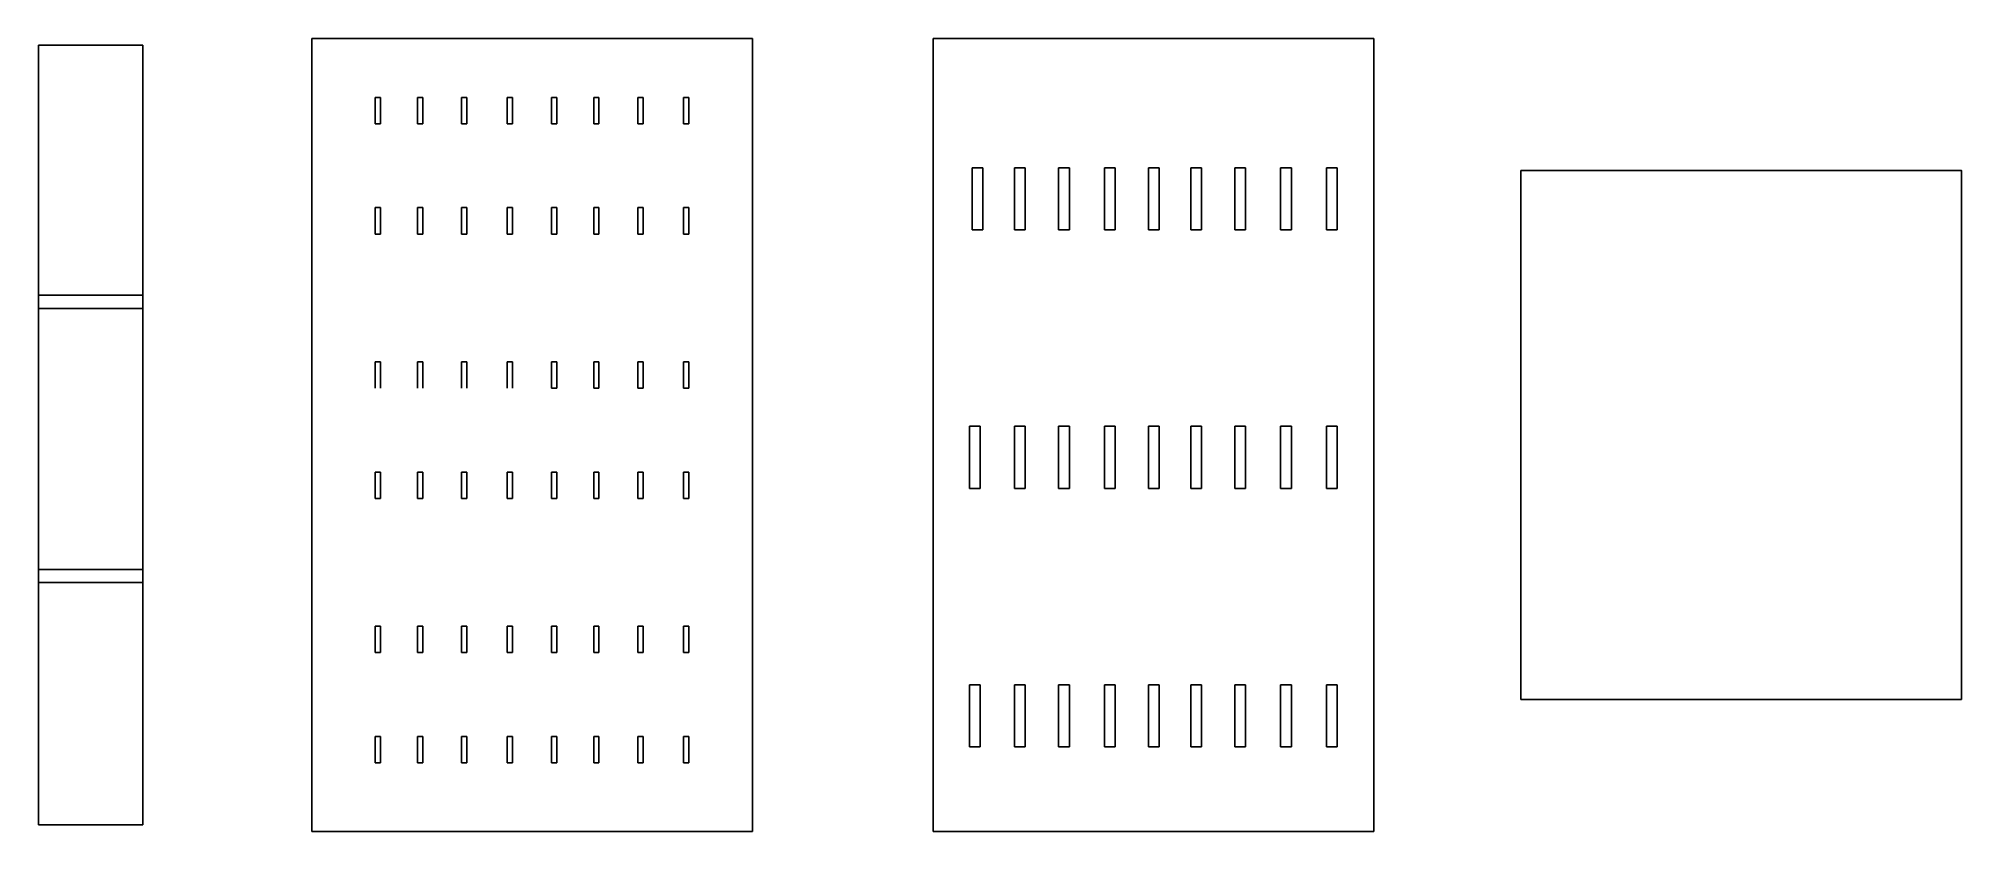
# Model space of a CAD drawing. Header units: millimetres. Extents: x -1325 to 857, y 0 to 900.
import ezdxf

# ---------------------------------------------------------------- set-up
doc = ezdxf.new("R2010")
doc.units = ezdxf.units.MM
doc.header["$MEASUREMENT"] = 0
doc.layers.add('Make2D$visible$lines', color=178, linetype='Continuous', true_color=0x000000)

msp = doc.modelspace()

# ---------------------------------------------------------------- linework, layer by layer
at = {"layer": 'Make2D$visible$lines'}
for p, q in [((-1015, 900), (-515, 900)), ((-1015, 900), (-1015, 0)), ((-515, 0), (-515, 900)), ((-310, 0), (-310, 900)), ((-310, 900), (190, 900)), ((190, 900), (190, 0)), ((-1325, 608.5), (-1325, 892.5)), ((-1206.7, 892.5), (-1325, 892.5)), ((-1206.7, 892.5), (-1206.7, 608.5)), ((-943, 833), (-937, 833)), ((-943, 803), (-943, 833)), ((-937, 833), (-937, 803)), ((-895, 833), (-889, 833)), ((-895, 803), (-895, 833)), ((-889, 833), (-889, 803)), ((-845, 833), (-839, 833)), ((-845, 803), (-845, 833)), ((-839, 833), (-839, 803)), ((-793, 833), (-787, 833)), ((-793, 803), (-793, 833)), ((-787, 833), (-787, 803)), ((-743, 833), (-737, 833)), ((-743, 803), (-743, 833)), ((-737, 833), (-737, 803)), ((-695, 833), (-689, 833)), ((-695, 803), (-695, 833)), ((-689, 833), (-689, 803)), ((-645, 833), (-639, 833)), ((-645, 803), (-645, 833)), ((-639, 833), (-639, 803)), ((-593, 833), (-587, 833)), ((-593, 803), (-593, 833)), ((-587, 833), (-587, 803)), ((-937, 803), (-943, 803)), ((-889, 803), (-895, 803)), ((-839, 803), (-845, 803)), ((-787, 803), (-793, 803)), ((-737, 803), (-743, 803)), ((-689, 803), (-695, 803)), ((-639, 803), (-645, 803)), ((-587, 803), (-593, 803)), ((-265.6, 753.2), (-265.6, 682.7)), ((-253.3, 753.2), (-265.6, 753.2)), ((-253.3, 682.7), (-253.3, 753.2)), ((-217.6, 753.2), (-217.6, 682.7)), ((-205.3, 753.2), (-217.6, 753.2)), ((-205.3, 682.7), (-205.3, 753.2)), ((-167.6, 753.2), (-167.6, 682.7)), ((-155.3, 753.2), (-167.6, 753.2)), ((-155.3, 682.7), (-155.3, 753.2)), ((-115.6, 753.2), (-115.6, 682.7)), ((-103.3, 753.2), (-115.6, 753.2)), ((-103.3, 682.7), (-103.3, 753.2)), ((-65.6, 753.2), (-65.6, 682.7)), ((-53.3, 753.2), (-65.6, 753.2)), ((-53.3, 682.7), (-53.3, 753.2)), ((-17.6, 753.2), (-17.6, 682.7)), ((-5.3, 753.2), (-17.6, 753.2)), ((-5.3, 682.7), (-5.3, 753.2)), ((32.4, 753.2), (32.4, 682.7)), ((44.7, 753.2), (32.4, 753.2)), ((44.7, 682.7), (44.7, 753.2)), ((84.4, 753.2), (84.4, 682.7)), ((96.7, 753.2), (84.4, 753.2)), ((96.7, 682.7), (96.7, 753.2)), ((136.4, 753.2), (136.4, 682.7)), ((148.7, 753.2), (136.4, 753.2)), ((148.7, 682.7), (148.7, 753.2)), ((-943, 708), (-937, 708)), ((-943, 678), (-943, 708)), ((-937, 708), (-937, 678)), ((-895, 708), (-889, 708)), ((-895, 678), (-895, 708)), ((-889, 708), (-889, 678)), ((-845, 708), (-839, 708)), ((-845, 678), (-845, 708)), ((-839, 708), (-839, 678)), ((-793, 708), (-787, 708)), ((-793, 678), (-793, 708)), ((-787, 708), (-787, 678)), ((-743, 708), (-737, 708)), ((-743, 678), (-743, 708)), ((-737, 708), (-737, 678)), ((-695, 708), (-689, 708)), ((-695, 678), (-695, 708)), ((-689, 708), (-689, 678)), ((-645, 708), (-639, 708)), ((-645, 678), (-645, 708)), ((-639, 708), (-639, 678)), ((-593, 708), (-587, 708)), ((-593, 678), (-593, 708)), ((-587, 708), (-587, 678)), ((-937, 678), (-943, 678)), ((-889, 678), (-895, 678)), ((-839, 678), (-845, 678)), ((-787, 678), (-793, 678)), ((-737, 678), (-743, 678)), ((-689, 678), (-695, 678)), ((-639, 678), (-645, 678)), ((-587, 678), (-593, 678)), ((-265.6, 682.7), (-253.3, 682.7)), ((-217.6, 682.7), (-205.3, 682.7)), ((-167.6, 682.7), (-155.3, 682.7)), ((-115.6, 682.7), (-103.3, 682.7)), ((-65.6, 682.7), (-53.3, 682.7)), ((-17.6, 682.7), (-5.3, 682.7)), ((32.4, 682.7), (44.7, 682.7)), ((84.4, 682.7), (96.7, 682.7)), ((136.4, 682.7), (148.7, 682.7)), ((-1325, 593.5), (-1325, 608.5)), ((-1206.7, 608.5), (-1325, 608.5)), ((-1206.7, 593.5), (-1325, 593.5)), ((-1325, 297.5), (-1325, 593.5)), ((-1206.7, 608.5), (-1206.7, 593.5)), ((-1206.7, 593.5), (-1206.7, 297.5)), ((-943, 533), (-937, 533)), ((-943, 503), (-943, 533)), ((-937, 533), (-937, 503)), ((-895, 533), (-889, 533)), ((-895, 503), (-895, 533)), ((-889, 533), (-889, 503)), ((-845, 533), (-839, 533)), ((-845, 503), (-845, 533)), ((-839, 533), (-839, 503)), ((-793, 533), (-787, 533)), ((-793, 503), (-793, 533)), ((-787, 533), (-787, 503)), ((-743, 533), (-737, 533)), ((-743, 503), (-743, 533)), ((-737, 533), (-737, 503)), ((-695, 533), (-689, 533)), ((-695, 503), (-695, 533)), ((-689, 533), (-689, 503)), ((-645, 533), (-639, 533)), ((-645, 503), (-645, 533)), ((-639, 533), (-639, 503)), ((-593, 533), (-587, 533)), ((-593, 503), (-593, 533)), ((-587, 533), (-587, 503)), ((-737, 503), (-743, 503)), ((-689, 503), (-695, 503)), ((-639, 503), (-645, 503)), ((-587, 503), (-593, 503)), ((-268.7, 459.9), (-268.7, 389.3)), ((-256.4, 459.9), (-268.7, 459.9)), ((-256.4, 389.3), (-256.4, 459.9)), ((-217.6, 459.9), (-217.6, 389.3)), ((-205.3, 459.9), (-217.6, 459.9)), ((-205.3, 389.3), (-205.3, 459.9)), ((-155.3, 459.9), (-167.6, 459.9)), ((-167.6, 459.9), (-167.6, 389.3)), ((-155.3, 389.3), (-155.3, 459.9)), ((-115.6, 459.9), (-115.6, 389.3)), ((-103.3, 459.9), (-115.6, 459.9)), ((-103.3, 389.3), (-103.3, 459.9)), ((-65.6, 459.9), (-65.6, 389.3)), ((-53.3, 459.9), (-65.6, 459.9)), ((-53.3, 389.3), (-53.3, 459.9)), ((-17.6, 459.9), (-17.6, 389.3)), ((-5.3, 459.9), (-17.6, 459.9)), ((-5.3, 389.3), (-5.3, 459.9)), ((32.4, 459.9), (32.4, 389.3)), ((44.7, 459.9), (32.4, 459.9)), ((44.7, 389.3), (44.7, 459.9)), ((84.4, 459.9), (84.4, 389.3)), ((96.7, 459.9), (84.4, 459.9)), ((96.7, 389.3), (96.7, 459.9)), ((136.4, 459.9), (136.4, 389.3)), ((148.7, 459.9), (136.4, 459.9)), ((148.7, 389.3), (148.7, 459.9)), ((-943, 408), (-937, 408)), ((-943, 378), (-943, 408)), ((-937, 408), (-937, 378)), ((-895, 408), (-889, 408)), ((-895, 378), (-895, 408)), ((-889, 408), (-889, 378)), ((-845, 408), (-839, 408)), ((-845, 378), (-845, 408)), ((-839, 408), (-839, 378)), ((-793, 408), (-787, 408)), ((-793, 378), (-793, 408)), ((-787, 408), (-787, 378)), ((-743, 408), (-737, 408)), ((-743, 378), (-743, 408)), ((-737, 408), (-737, 378)), ((-695, 408), (-689, 408)), ((-695, 378), (-695, 408)), ((-689, 408), (-689, 378)), ((-645, 408), (-639, 408)), ((-645, 378), (-645, 408)), ((-639, 408), (-639, 378)), ((-593, 408), (-587, 408)), ((-593, 378), (-593, 408)), ((-587, 408), (-587, 378)), ((-937, 378), (-943, 378)), ((-889, 378), (-895, 378)), ((-839, 378), (-845, 378)), ((-787, 378), (-793, 378)), ((-737, 378), (-743, 378)), ((-689, 378), (-695, 378)), ((-639, 378), (-645, 378)), ((-587, 378), (-593, 378)), ((-268.7, 389.3), (-256.4, 389.3)), ((-217.6, 389.3), (-205.3, 389.3)), ((-167.6, 389.3), (-155.3, 389.3)), ((-115.6, 389.3), (-103.3, 389.3)), ((-65.6, 389.3), (-53.3, 389.3)), ((-17.6, 389.3), (-5.3, 389.3)), ((32.4, 389.3), (44.7, 389.3)), ((84.4, 389.3), (96.7, 389.3)), ((136.4, 389.3), (148.7, 389.3)), ((-1325, 282.5), (-1325, 297.5)), ((-1206.7, 297.5), (-1325, 297.5)), ((-1206.7, 297.5), (-1206.7, 282.5)), ((-1206.7, 282.5), (-1325, 282.5)), ((-1325, 7.5), (-1325, 282.5)), ((-1206.7, 282.5), (-1206.7, 7.5)), ((-943, 233), (-937, 233)), ((-943, 203), (-943, 233)), ((-937, 233), (-937, 203)), ((-895, 233), (-889, 233)), ((-895, 203), (-895, 233)), ((-889, 233), (-889, 203)), ((-845, 233), (-839, 233)), ((-845, 203), (-845, 233)), ((-839, 233), (-839, 203)), ((-793, 233), (-787, 233)), ((-793, 203), (-793, 233)), ((-787, 233), (-787, 203)), ((-743, 233), (-737, 233)), ((-743, 203), (-743, 233)), ((-737, 233), (-737, 203)), ((-695, 233), (-689, 233)), ((-695, 203), (-695, 233)), ((-689, 233), (-689, 203)), ((-645, 233), (-639, 233)), ((-645, 203), (-645, 233)), ((-639, 233), (-639, 203)), ((-593, 233), (-587, 233)), ((-593, 203), (-593, 233)), ((-587, 233), (-587, 203)), ((-937, 203), (-943, 203)), ((-889, 203), (-895, 203)), ((-839, 203), (-845, 203)), ((-787, 203), (-793, 203)), ((-737, 203), (-743, 203)), ((-689, 203), (-695, 203)), ((-639, 203), (-645, 203)), ((-587, 203), (-593, 203)), ((-268.7, 166.5), (-268.7, 96)), ((-256.4, 166.5), (-268.7, 166.5)), ((-256.4, 96), (-256.4, 166.5)), ((-217.6, 166.5), (-217.6, 96)), ((-205.3, 166.5), (-217.6, 166.5)), ((-205.3, 96), (-205.3, 166.5)), ((-167.6, 166.5), (-167.6, 96)), ((-155.3, 166.5), (-167.6, 166.5)), ((-155.3, 96), (-155.3, 166.5)), ((-115.6, 166.5), (-115.6, 96)), ((-103.3, 166.5), (-115.6, 166.5)), ((-103.3, 96), (-103.3, 166.5)), ((-65.6, 166.5), (-65.6, 96)), ((-53.3, 166.5), (-65.6, 166.5)), ((-53.3, 96), (-53.3, 166.5)), ((-17.6, 166.5), (-17.6, 96)), ((-5.3, 166.5), (-17.6, 166.5)), ((-5.3, 96), (-5.3, 166.5)), ((32.4, 166.5), (32.4, 96)), ((44.7, 166.5), (32.4, 166.5)), ((44.7, 96), (44.7, 166.5)), ((84.4, 166.5), (84.4, 96)), ((96.7, 166.5), (84.4, 166.5)), ((96.7, 96), (96.7, 166.5)), ((136.4, 166.5), (136.4, 96)), ((148.7, 166.5), (136.4, 166.5)), ((148.7, 96), (148.7, 166.5)), ((-943, 108), (-937, 108)), ((-943, 78), (-943, 108)), ((-937, 108), (-937, 78)), ((-895, 108), (-889, 108)), ((-895, 78), (-895, 108)), ((-889, 108), (-889, 78)), ((-845, 108), (-839, 108)), ((-845, 78), (-845, 108)), ((-839, 108), (-839, 78)), ((-793, 108), (-787, 108)), ((-793, 78), (-793, 108)), ((-787, 108), (-787, 78)), ((-743, 108), (-737, 108)), ((-743, 78), (-743, 108)), ((-737, 108), (-737, 78)), ((-695, 108), (-689, 108)), ((-695, 78), (-695, 108)), ((-689, 108), (-689, 78)), ((-645, 108), (-639, 108)), ((-645, 78), (-645, 108)), ((-639, 108), (-639, 78)), ((-593, 108), (-587, 108)), ((-593, 78), (-593, 108)), ((-587, 108), (-587, 78)), ((-268.7, 96), (-256.4, 96)), ((-217.6, 96), (-205.3, 96)), ((-167.6, 96), (-155.3, 96)), ((-115.6, 96), (-103.3, 96)), ((-65.6, 96), (-53.3, 96)), ((-17.6, 96), (-5.3, 96)), ((32.4, 96), (44.7, 96)), ((84.4, 96), (96.7, 96)), ((136.4, 96), (148.7, 96)), ((-937, 78), (-943, 78)), ((-889, 78), (-895, 78)), ((-839, 78), (-845, 78)), ((-787, 78), (-793, 78)), ((-737, 78), (-743, 78)), ((-689, 78), (-695, 78)), ((-639, 78), (-645, 78)), ((-587, 78), (-593, 78)), ((-1206.7, 7.5), (-1325, 7.5)), ((-1015, 0), (-515, 0)), ((-310, 0), (190, 0))]:
    msp.add_line(p, q, dxfattribs=at)
msp.add_lwpolyline([(857, 150), (357, 150), (357, 750), (857, 750)], close=True, dxfattribs=at)

doc.saveas('drawing.dxf')
